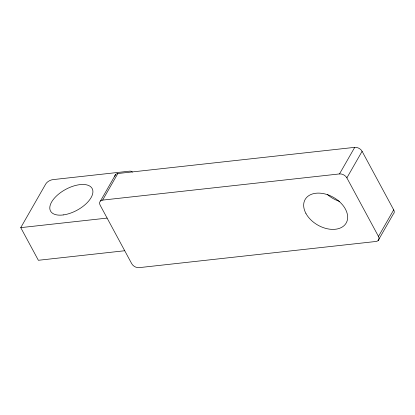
<?xml version="1.0" encoding="UTF-8"?>
<svg xmlns="http://www.w3.org/2000/svg" width="415" height="415" viewBox="0 0 415 415"><rect width="100%" height="100%" fill="white"/><g stroke="black" fill="none" stroke-linecap="round" stroke-linejoin="round"><path stroke-width="0.62" d="M124.733 250.743L38.372 260.283L20.75 227.638L45.754 183.975A5.914 2.967 -28.4 0 1 52.866 179.633L129.356 171.182A5.914 2.967 -28.4 0 1 132.364 172.126M100.487 200.974L115.707 174.399M393.695 209.85L378.475 236.426A5.914 3.979 29.8 0 1 375.969 241.478L139.087 267.649A5.914 3.979 29.8 0 1 131.721 263.691L100.124 205.15A5.914 3.979 29.8 0 1 102.63 200.097L117.85 173.522L354.732 147.351A5.914 3.979 29.8 0 1 362.098 151.309L393.695 209.85A5.914 3.979 29.8 0 1 393.332 214.026L378.112 240.601M102.63 200.097L339.512 173.927L354.732 147.351M378.475 236.426L346.878 177.885L362.098 151.309M20.75 227.638L107.112 218.093M339.512 173.927A5.914 3.979 29.8 0 1 346.878 177.885M114.789 176.245A5.914 3.979 29.8 0 1 117.85 173.522M339.434 201.358A23.66 15.926 29.8 0 1 327.259 194.396M305.922 213.429A23.66 15.926 29.8 0 0 343.952 225.755A23.66 15.926 29.8 0 0 327.113 194.557A23.66 15.926 29.8 0 0 305.922 213.429M63.63 214.882A23.66 11.869 -28.4 0 0 92.659 189.759A23.66 11.869 -28.4 0 0 57.773 194.817A23.66 11.869 -28.4 0 0 63.63 214.882"/></g></svg>
